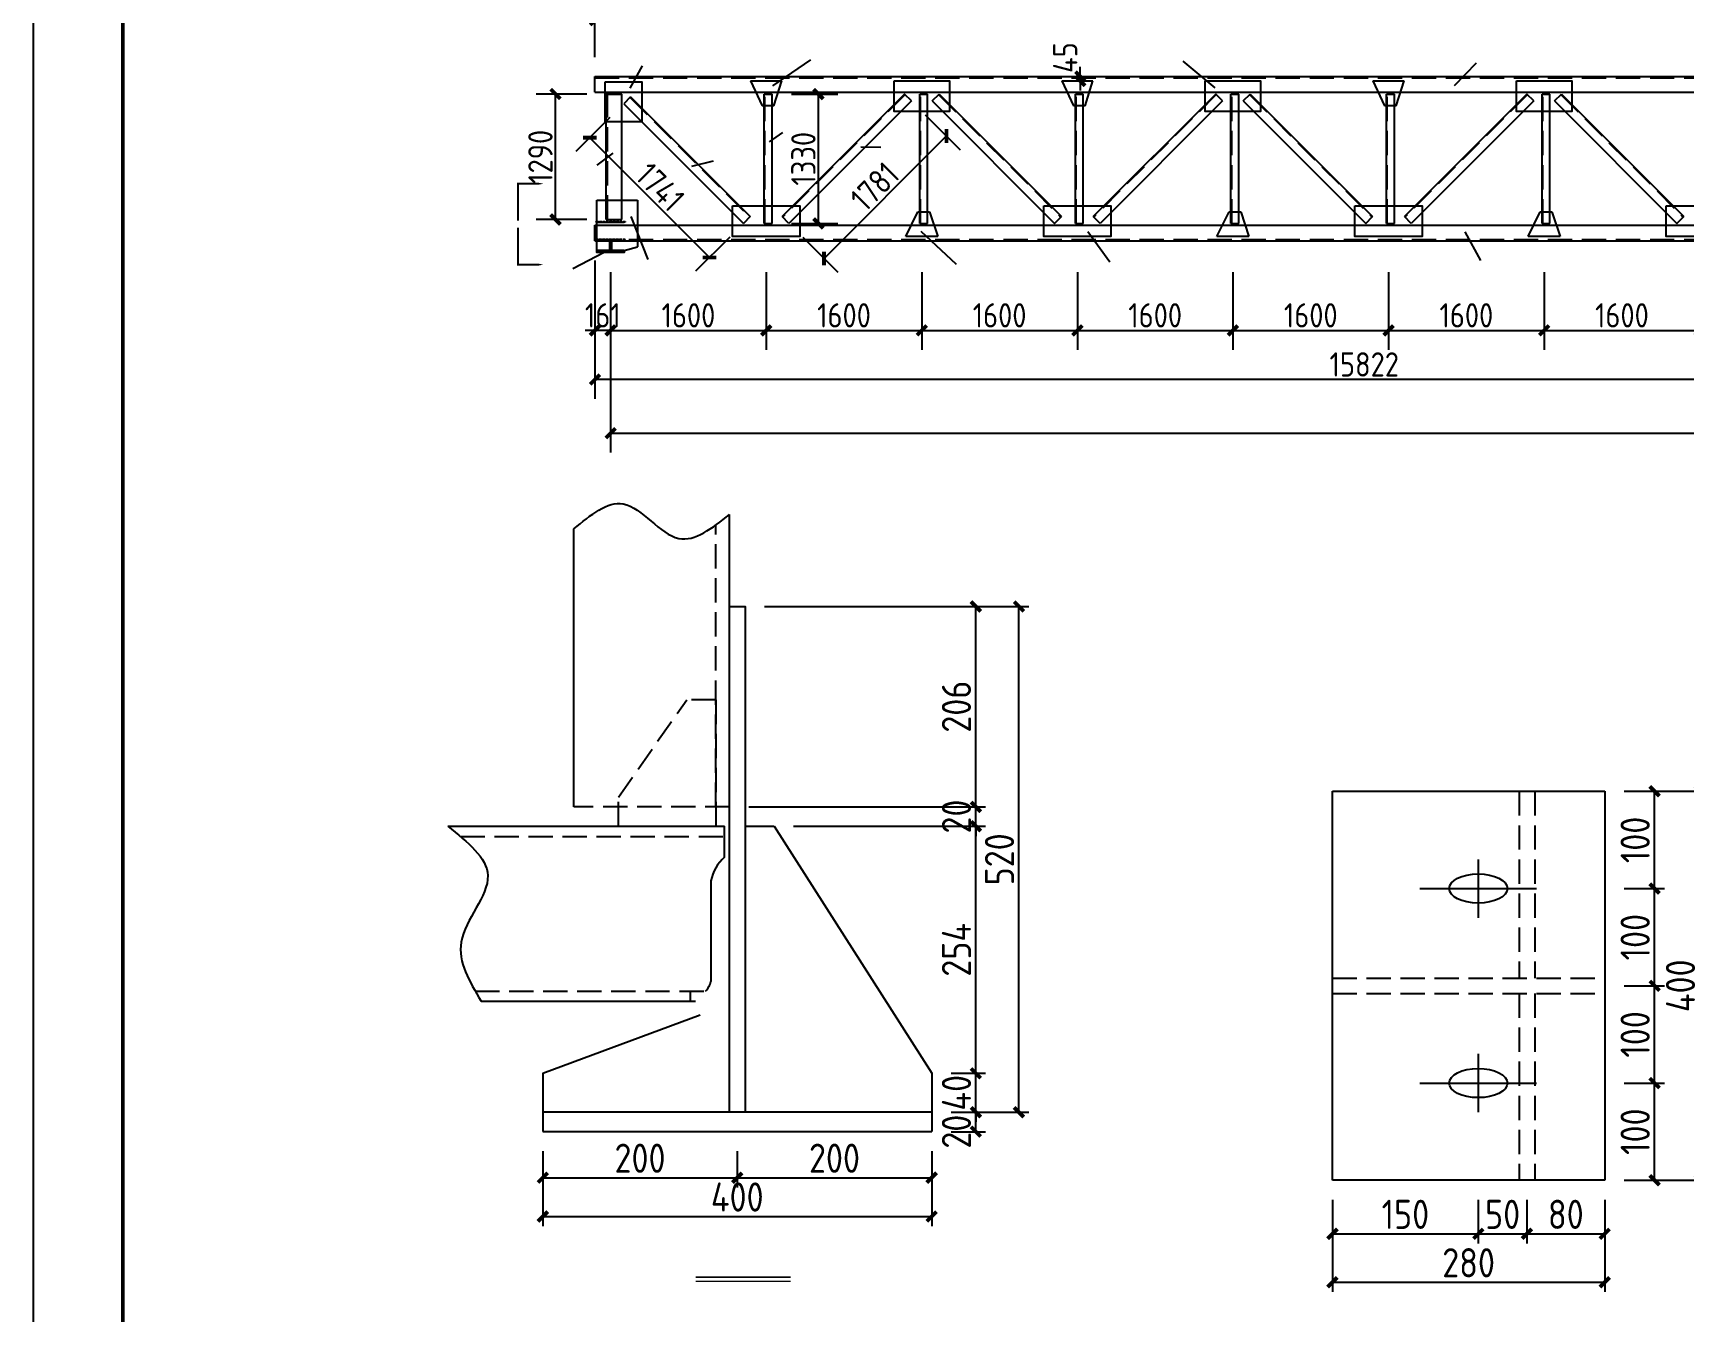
# Model space of a CAD drawing. Extents: x 23521 to 169118, y -86502 to 21244.
# Drawn here: x 66412 to 83390, y -79022 to -65871 of the extents above; entities that cross this region are included whole.
import ezdxf

# ---------------------------------------------------------------- set-up
doc = ezdxf.new("R2010")
doc.units = 0
doc.header["$LTSCALE"] = 1000
doc.header["$MEASUREMENT"] = 0
doc.linetypes.add('DASH', pattern=[0.35, 0.25, -0.1])
for name, color, linetype in [('_TCH_MASK', 7, 'Continuous'), ('DOTE', 1, 'Continuous'), ('PUB_TITLE', 4, 'Continuous')]:
    doc.layers.add(name, color=color, linetype=linetype)
doc.styles.get("Standard").update_dxf_attribs({"font": 'gbenor.shx', "bigfont": 'gbcbig.shx'})
doc.dimstyles.get("Standard").update_dxf_attribs({"dimscale": 100, "dimtxt": 3.5, "dimasz": 1, "dimexe": 2.5, "dimexo": 3, "dimgap": 1.5, "dimtad": 1, "dimdec": 0, "dimzin": 0, "dimdsep": 46, "dimtxsty": 'Standard', "dimblk": 'ARCHTICK', "dimcen": 0.09, "dimadec": 0, "dimazin": 0, "dimtfac": 1, "dimtdec": 0, "dimtix": 1, "dimtmove": 2, "dimatfit": 3, "dimfxl": 1, "dimtolj": 1, "dimtzin": 0, "dimarcsym": 0})

# ---------------------------------------------------------------- blocks, each defined once
blk = doc.blocks.new('_ArchTick')
at = {"color": 0, "linetype": 'ByBlock', "const_width": 0.4}
blk.add_lwpolyline([(-0.5, -0.5), (0.5, 0.5)], dxfattribs=at)
blk = doc.blocks.new('*D16')
at = {"color": 0, "lineweight": -2}
for p, q in [((72352, -68329), (72352, -69129)), ((73952, -68329), (73952, -69129)), ((72352, -68929), (73952, -68929))]:
    blk.add_line(p, q, dxfattribs=at)
at = {"layer": 'Defpoints', "color": 0}
for p in [(72352, -68129), (73952, -68129), (73952, -68929)]:
    blk.add_point(p, dxfattribs=at)
at = {"color": 0, "lineweight": -2, "xscale": 100, "yscale": 100, "zscale": 100, "rotation": 180}
blk.add_blockref('_ArchTick', (72352, -68929), dxfattribs=at)
at = {"color": 0, "lineweight": -2, "xscale": 100, "yscale": 100, "zscale": 100}
blk.add_blockref('_ArchTick', (73952, -68929), dxfattribs=at)
at = {"color": 0, "insert": (73152, -68774), "char_height": 250, "attachment_point": 5}
blk.add_mtext('\\A1;1600', dxfattribs=at)
blk = doc.blocks.new('*D17')
at = {"color": 0, "lineweight": -2}
for p, q in [((73952, -68329), (73952, -69129)), ((75552, -68329), (75552, -69129)), ((73952, -68929), (75552, -68929))]:
    blk.add_line(p, q, dxfattribs=at)
at = {"layer": 'Defpoints', "color": 0}
for p in [(73952, -68129), (75552, -68129), (75552, -68929)]:
    blk.add_point(p, dxfattribs=at)
at = {"color": 0, "lineweight": -2, "xscale": 100, "yscale": 100, "zscale": 100, "rotation": 180}
blk.add_blockref('_ArchTick', (73952, -68929), dxfattribs=at)
at = {"color": 0, "lineweight": -2, "xscale": 100, "yscale": 100, "zscale": 100}
blk.add_blockref('_ArchTick', (75552, -68929), dxfattribs=at)
at = {"color": 0, "insert": (74752, -68774), "char_height": 250, "attachment_point": 5}
blk.add_mtext('\\A1;1600', dxfattribs=at)
blk = doc.blocks.new('*D18')
at = {"color": 0, "lineweight": -2}
for p, q in [((75552, -68329), (75552, -69129)), ((77152, -68329), (77152, -69129)), ((75552, -68929), (77152, -68929))]:
    blk.add_line(p, q, dxfattribs=at)
at = {"layer": 'Defpoints', "color": 0}
for p in [(75552, -68129), (77152, -68129), (77152, -68929)]:
    blk.add_point(p, dxfattribs=at)
at = {"color": 0, "lineweight": -2, "xscale": 100, "yscale": 100, "zscale": 100, "rotation": 180}
blk.add_blockref('_ArchTick', (75552, -68929), dxfattribs=at)
at = {"color": 0, "lineweight": -2, "xscale": 100, "yscale": 100, "zscale": 100}
blk.add_blockref('_ArchTick', (77152, -68929), dxfattribs=at)
at = {"color": 0, "insert": (76352, -68774), "char_height": 250, "attachment_point": 5}
blk.add_mtext('\\A1;1600', dxfattribs=at)
blk = doc.blocks.new('*D19')
at = {"color": 0, "lineweight": -2}
for p, q in [((77152, -68329), (77152, -69129)), ((78752, -68329), (78752, -69129)), ((77152, -68929), (78752, -68929))]:
    blk.add_line(p, q, dxfattribs=at)
at = {"layer": 'Defpoints', "color": 0}
for p in [(77152, -68129), (78752, -68129), (78752, -68929)]:
    blk.add_point(p, dxfattribs=at)
at = {"color": 0, "lineweight": -2, "xscale": 100, "yscale": 100, "zscale": 100, "rotation": 180}
blk.add_blockref('_ArchTick', (77152, -68929), dxfattribs=at)
at = {"color": 0, "lineweight": -2, "xscale": 100, "yscale": 100, "zscale": 100}
blk.add_blockref('_ArchTick', (78752, -68929), dxfattribs=at)
at = {"color": 0, "insert": (77952, -68774), "char_height": 250, "attachment_point": 5}
blk.add_mtext('\\A1;1600', dxfattribs=at)
blk = doc.blocks.new('*D20')
at = {"color": 0, "lineweight": -2}
for p, q in [((78752, -68329), (78752, -69129)), ((80352, -68329), (80352, -69129)), ((78752, -68929), (80352, -68929))]:
    blk.add_line(p, q, dxfattribs=at)
at = {"layer": 'Defpoints', "color": 0}
for p in [(78752, -68129), (80352, -68129), (80352, -68929)]:
    blk.add_point(p, dxfattribs=at)
at = {"color": 0, "lineweight": -2, "xscale": 100, "yscale": 100, "zscale": 100, "rotation": 180}
blk.add_blockref('_ArchTick', (78752, -68929), dxfattribs=at)
at = {"color": 0, "lineweight": -2, "xscale": 100, "yscale": 100, "zscale": 100}
blk.add_blockref('_ArchTick', (80352, -68929), dxfattribs=at)
at = {"color": 0, "insert": (79552, -68774), "char_height": 250, "attachment_point": 5}
blk.add_mtext('\\A1;1600', dxfattribs=at)
blk = doc.blocks.new('*D21')
at = {"color": 0, "lineweight": -2}
for p, q in [((80352, -68329), (80352, -69129)), ((81952, -68329), (81952, -69129)), ((80352, -68929), (81952, -68929))]:
    blk.add_line(p, q, dxfattribs=at)
at = {"layer": 'Defpoints', "color": 0}
for p in [(80352, -68129), (81952, -68129), (81952, -68929)]:
    blk.add_point(p, dxfattribs=at)
at = {"color": 0, "lineweight": -2, "xscale": 100, "yscale": 100, "zscale": 100, "rotation": 180}
blk.add_blockref('_ArchTick', (80352, -68929), dxfattribs=at)
at = {"color": 0, "lineweight": -2, "xscale": 100, "yscale": 100, "zscale": 100}
blk.add_blockref('_ArchTick', (81952, -68929), dxfattribs=at)
at = {"color": 0, "insert": (81152, -68774), "char_height": 250, "attachment_point": 5}
blk.add_mtext('\\A1;1600', dxfattribs=at)
blk = doc.blocks.new('*D22')
at = {"color": 0, "lineweight": -2}
for p, q in [((81952, -68329), (81952, -69129)), ((83552, -68329), (83552, -69129)), ((81952, -68929), (83552, -68929))]:
    blk.add_line(p, q, dxfattribs=at)
at = {"layer": 'Defpoints', "color": 0}
for p in [(81952, -68129), (83552, -68129), (83552, -68929)]:
    blk.add_point(p, dxfattribs=at)
at = {"color": 0, "lineweight": -2, "xscale": 100, "yscale": 100, "zscale": 100, "rotation": 180}
blk.add_blockref('_ArchTick', (81952, -68929), dxfattribs=at)
at = {"color": 0, "lineweight": -2, "xscale": 100, "yscale": 100, "zscale": 100}
blk.add_blockref('_ArchTick', (83552, -68929), dxfattribs=at)
at = {"color": 0, "insert": (82752, -68774), "char_height": 250, "attachment_point": 5}
blk.add_mtext('\\A1;1600', dxfattribs=at)
blk = doc.blocks.new('*D36')
at = {"color": 0, "lineweight": -2}
for p, q in [((72352, -68329), (72352, -70186)), ((104352, -68329), (104352, -70186)), ((72352, -69986), (104352, -69986))]:
    blk.add_line(p, q, dxfattribs=at)
at = {"layer": 'Defpoints', "color": 0}
for p in [(72352, -68129), (104352, -68129), (104352, -69986)]:
    blk.add_point(p, dxfattribs=at)
at = {"color": 0, "lineweight": -2, "xscale": 100, "yscale": 100, "zscale": 100, "rotation": 180}
blk.add_blockref('_ArchTick', (72352, -69986), dxfattribs=at)
at = {"color": 0, "lineweight": -2, "xscale": 100, "yscale": 100, "zscale": 100}
blk.add_blockref('_ArchTick', (104352, -69986), dxfattribs=at)
at = {"color": 0, "insert": (88352, -69831), "char_height": 250, "attachment_point": 5}
blk.add_mtext('\\A1;32000', dxfattribs=at)
blk = doc.blocks.new('*D38')
at = {"color": 0, "lineweight": -2}
for p, q in [((72107, -66499), (71585, -66499)), ((71785, -67789), (71785, -66499)), ((72107, -67789), (71585, -67789))]:
    blk.add_line(p, q, dxfattribs=at)
at = {"layer": 'Defpoints', "color": 0}
for p in [(71785, -66499), (72307, -66499), (72307, -67789)]:
    blk.add_point(p, dxfattribs=at)
at = {"color": 0, "lineweight": -2, "xscale": 100, "yscale": 100, "zscale": 100}
for p, rotation in [((71785, -66499), 90), ((71785, -67789), 270)]:
    blk.add_blockref('_ArchTick', p, dxfattribs=dict(at, rotation=rotation))
at = {"color": 0, "insert": (71630, -67144), "char_height": 250, "attachment_point": 5, "rotation": 90}
blk.add_mtext('\\A1;1290', dxfattribs=at)
blk = doc.blocks.new('*D39')
at = {"color": 0, "lineweight": -2}
for p, q in [((72345, -66739), (71995, -67089)), ((73368, -68179), (72137, -66948)), ((73576, -67970), (73226, -68320))]:
    blk.add_line(p, q, dxfattribs=at)
at = {"layer": 'Defpoints', "color": 0}
for p in [(72487, -66598), (72137, -66948), (73718, -67829)]:
    blk.add_point(p, dxfattribs=at)
at = {"color": 0, "lineweight": -2, "xscale": 100, "yscale": 100, "zscale": 100}
for p, rotation in [((72137, -66948), 134.9999999999997), ((73368, -68179), 314.9999999999997)]:
    blk.add_blockref('_ArchTick', p, dxfattribs=dict(at, rotation=rotation))
at = {"color": 0, "insert": (72862, -67454), "char_height": 250, "attachment_point": 5, "rotation": 315}
blk.add_mtext('\\A1;1741', dxfattribs=at)
blk = doc.blocks.new('*D40')
at = {"color": 0, "lineweight": -2}
for p, q in [((74212, -66499), (74689, -66499)), ((74489, -67829), (74489, -66499)), ((74212, -67829), (74689, -67829))]:
    blk.add_line(p, q, dxfattribs=at)
at = {"layer": 'Defpoints', "color": 0}
for p in [(74012, -66499), (74489, -66499), (74012, -67829)]:
    blk.add_point(p, dxfattribs=at)
at = {"color": 0, "lineweight": -2, "xscale": 100, "yscale": 100, "zscale": 100}
for p, rotation in [((74489, -66499), 90), ((74489, -67829), 270)]:
    blk.add_blockref('_ArchTick', p, dxfattribs=dict(at, rotation=rotation))
at = {"color": 0, "insert": (74334, -67164), "char_height": 250, "attachment_point": 5, "rotation": 90}
blk.add_mtext('\\A1;1330', dxfattribs=at)
blk = doc.blocks.new('*D41')
at = {"color": 0, "lineweight": -2}
for p, q in [((75586, -66711), (75947, -67072)), ((75806, -66930), (74547, -68190)), ((74327, -67970), (74688, -68331))]:
    blk.add_line(p, q, dxfattribs=at)
at = {"layer": 'Defpoints', "color": 0}
for p in [(75445, -66569), (74186, -67829), (74547, -68190)]:
    blk.add_point(p, dxfattribs=at)
at = {"color": 0, "lineweight": -2, "xscale": 100, "yscale": 100, "zscale": 100}
for p, rotation in [((75806, -66930), 45.00000000000032), ((74547, -68190), 225.0000000000003)]:
    blk.add_blockref('_ArchTick', p, dxfattribs=dict(at, rotation=rotation))
at = {"color": 0, "insert": (75067, -67450), "char_height": 250, "attachment_point": 5, "rotation": 45}
blk.add_mtext('\\A1;1781', dxfattribs=at)
blk = doc.blocks.new('*D42')
at = {"color": 0, "lineweight": -2}
for p, q in [((72191, -66119), (72191, -65540)), ((88691, -66119), (88691, -65540)), ((72191, -65740), (88691, -65740))]:
    blk.add_line(p, q, dxfattribs=at)
at = {"layer": 'Defpoints', "color": 0}
for p in [(88691, -65740), (72191, -66319), (88691, -66319)]:
    blk.add_point(p, dxfattribs=at)
at = {"color": 0, "lineweight": -2, "xscale": 100, "yscale": 100, "zscale": 100, "rotation": 180}
blk.add_blockref('_ArchTick', (72191, -65740), dxfattribs=at)
at = {"color": 0, "lineweight": -2, "xscale": 100, "yscale": 100, "zscale": 100}
blk.add_blockref('_ArchTick', (88691, -65740), dxfattribs=at)
at = {"color": 0, "insert": (80441, -65585), "char_height": 250, "attachment_point": 5}
blk.add_mtext('\\A1;16500', dxfattribs=at)
blk = doc.blocks.new('*D45')
at = {"color": 0, "lineweight": -2}
for p, q in [((72191, -68209), (72191, -69634)), ((88013, -68209), (88013, -69634)), ((88013, -69434), (72191, -69434))]:
    blk.add_line(p, q, dxfattribs=at)
at = {"layer": 'Defpoints', "color": 0}
for p in [(72191, -68009), (88013, -68009), (72191, -69434)]:
    blk.add_point(p, dxfattribs=at)
at = {"color": 0, "lineweight": -2, "xscale": 100, "yscale": 100, "zscale": 100, "rotation": 180}
blk.add_blockref('_ArchTick', (72191, -69434), dxfattribs=at)
at = {"color": 0, "lineweight": -2, "xscale": 100, "yscale": 100, "zscale": 100}
blk.add_blockref('_ArchTick', (88013, -69434), dxfattribs=at)
at = {"color": 0, "insert": (80102, -69279), "char_height": 250, "attachment_point": 5}
blk.add_mtext('\\A1;15822', dxfattribs=at)
blk = doc.blocks.new('*D47')
at = {"color": 0, "lineweight": -2}
for p, q in [((72191, -68209), (72191, -69129)), ((72352, -68329), (72352, -69129)), ((72191, -68929), (72091, -68929)), ((72352, -68929), (72191, -68929)), ((72352, -68929), (72452, -68929))]:
    blk.add_line(p, q, dxfattribs=at)
at = {"layer": 'Defpoints', "color": 0}
for p in [(72191, -68009), (72352, -68129), (72191, -68929)]:
    blk.add_point(p, dxfattribs=at)
at = {"color": 0, "lineweight": -2, "xscale": 100, "yscale": 100, "zscale": 100}
blk.add_blockref('_ArchTick', (72191, -68929), dxfattribs=at)
at = {"color": 0, "lineweight": -2, "xscale": 100, "yscale": 100, "zscale": 100, "rotation": 180}
blk.add_blockref('_ArchTick', (72352, -68929), dxfattribs=at)
at = {"color": 0, "insert": (72271, -68774), "char_height": 250, "attachment_point": 5}
blk.add_mtext('\\A1;161', dxfattribs=at)
blk = doc.blocks.new('新块')
at = {"layer": 'PUB_TITLE'}
blk.add_lwpolyline([(-47560, 0), (0, 0), (0, 33640), (-47560, 33640)], close=True, dxfattribs=at)
at = {"layer": 'PUB_TITLE', "const_width": 40}
blk.add_lwpolyline([(-46560, 400), (-400, 400), (-400, 33240), (-46560, 33240)], close=True, dxfattribs=at)
for tag, p in [('审定人', (-8147, 838)), ('校对', (-6621, 837)), ('阶段', (-810, 832)), ('审核人', (-8147, 641)), ('设计负责人', (-6745, 649)), ('工程名称', (-5026, 781)), ('图名', (-3347, 649)), ('日期', (-905, 632)), ('项目负责人', (-8228, 444)), ('设计人', (-6659, 447)), ('项目名称', (-5026, 479)), ('图号', (-1657, 502)), ('比例', (-810, 446))]:
    blk.add_attdef(tag, p, '', height=120)
blk = doc.blocks.new('*D50')
at = {"layer": '_TCH_MASK', "color": 0, "lineweight": -2}
for p, q in [((71654, -77368), (71654, -77741)), ((73654, -77368), (73654, -77741)), ((71654, -77641), (73654, -77641))]:
    blk.add_line(p, q, dxfattribs=at)
at = {"layer": 'Defpoints', "color": 0}
for p in [(71654, -77168), (73654, -77168), (73654, -77641)]:
    blk.add_point(p, dxfattribs=at)
at = {"layer": '_TCH_MASK', "color": 0, "lineweight": -2, "xscale": 100, "yscale": 100, "zscale": 100, "rotation": 180}
blk.add_blockref('_ArchTick', (71654, -77641), dxfattribs=at)
at = {"layer": '_TCH_MASK', "color": 0, "lineweight": -2, "xscale": 100, "yscale": 100, "zscale": 100}
blk.add_blockref('_ArchTick', (73654, -77641), dxfattribs=at)
at = {"layer": '_TCH_MASK', "color": 0, "lineweight": 15, "insert": (72654, -77441), "char_height": 300, "attachment_point": 5}
blk.add_mtext('\\A1;200', dxfattribs=at)
blk = doc.blocks.new('*D51')
at = {"layer": '_TCH_MASK', "color": 0, "lineweight": -2}
for p, q in [((73654, -77368), (73654, -77741)), ((75654, -77368), (75654, -77741)), ((73654, -77641), (75654, -77641))]:
    blk.add_line(p, q, dxfattribs=at)
at = {"layer": 'Defpoints', "color": 0}
for p in [(73654, -77168), (75654, -77168), (75654, -77641)]:
    blk.add_point(p, dxfattribs=at)
at = {"layer": '_TCH_MASK', "color": 0, "lineweight": -2, "xscale": 100, "yscale": 100, "zscale": 100, "rotation": 180}
blk.add_blockref('_ArchTick', (73654, -77641), dxfattribs=at)
at = {"layer": '_TCH_MASK', "color": 0, "lineweight": -2, "xscale": 100, "yscale": 100, "zscale": 100}
blk.add_blockref('_ArchTick', (75654, -77641), dxfattribs=at)
at = {"layer": '_TCH_MASK', "color": 0, "lineweight": 15, "insert": (74654, -77441), "char_height": 300, "attachment_point": 5}
blk.add_mtext('\\A1;200', dxfattribs=at)
blk = doc.blocks.new('*D52')
at = {"layer": '_TCH_MASK', "color": 0, "lineweight": -2}
for p, q in [((71654, -77368), (71654, -78140)), ((75654, -77368), (75654, -78140)), ((71654, -78040), (75654, -78040))]:
    blk.add_line(p, q, dxfattribs=at)
at = {"layer": 'Defpoints', "color": 0}
for p in [(71654, -77168), (75654, -77168), (75654, -78040)]:
    blk.add_point(p, dxfattribs=at)
at = {"layer": '_TCH_MASK', "color": 0, "lineweight": -2, "xscale": 100, "yscale": 100, "zscale": 100, "rotation": 180}
blk.add_blockref('_ArchTick', (71654, -78040), dxfattribs=at)
at = {"layer": '_TCH_MASK', "color": 0, "lineweight": -2, "xscale": 100, "yscale": 100, "zscale": 100}
blk.add_blockref('_ArchTick', (75654, -78040), dxfattribs=at)
at = {"layer": '_TCH_MASK', "color": 0, "lineweight": 15, "insert": (73654, -77840), "char_height": 300, "attachment_point": 5}
blk.add_mtext('\\A1;400', dxfattribs=at)
blk = doc.blocks.new('*D53')
at = {"layer": '_TCH_MASK', "color": 0, "lineweight": -2}
for p, q in [((75854, -76968), (76208, -76968)), ((76108, -77168), (76108, -76968)), ((75854, -77168), (76208, -77168))]:
    blk.add_line(p, q, dxfattribs=at)
at = {"layer": 'Defpoints', "color": 0}
for p in [(75654, -76968), (76108, -76968), (75654, -77168)]:
    blk.add_point(p, dxfattribs=at)
at = {"layer": '_TCH_MASK', "color": 0, "lineweight": -2, "xscale": 100, "yscale": 100, "zscale": 100}
for p, rotation in [((76108, -76968), 90), ((76108, -77168), 270)]:
    blk.add_blockref('_ArchTick', p, dxfattribs=dict(at, rotation=rotation))
at = {"layer": '_TCH_MASK', "color": 0, "lineweight": 15, "insert": (75908, -77168), "char_height": 300, "attachment_point": 5, "rotation": 90}
blk.add_mtext('\\A1;20', dxfattribs=at)
blk = doc.blocks.new('*D54')
at = {"layer": '_TCH_MASK', "color": 0, "lineweight": -2}
for p, q in [((75854, -76568), (76208, -76568)), ((76108, -76568), (76108, -76468)), ((76108, -76968), (76108, -76568)), ((75854, -76968), (76208, -76968)), ((76108, -76968), (76108, -77068))]:
    blk.add_line(p, q, dxfattribs=at)
at = {"layer": 'Defpoints', "color": 0}
for p in [(75654, -76568), (76108, -76568), (75654, -76968)]:
    blk.add_point(p, dxfattribs=at)
at = {"layer": '_TCH_MASK', "color": 0, "lineweight": -2, "xscale": 100, "yscale": 100, "zscale": 100}
for p, rotation in [((76108, -76568), 270), ((76108, -76968), 90)]:
    blk.add_blockref('_ArchTick', p, dxfattribs=dict(at, rotation=rotation))
at = {"layer": '_TCH_MASK', "color": 0, "lineweight": 15, "insert": (75908, -76768), "char_height": 300, "attachment_point": 5, "rotation": 90}
blk.add_mtext('\\A1;40', dxfattribs=at)
blk = doc.blocks.new('*D55')
at = {"layer": '_TCH_MASK', "color": 0, "lineweight": -2}
for p, q in [((74234, -74028), (76208, -74028)), ((76108, -76568), (76108, -74028)), ((75854, -76568), (76208, -76568))]:
    blk.add_line(p, q, dxfattribs=at)
at = {"layer": 'Defpoints', "color": 0}
for p in [(74034, -74028), (76108, -74028), (75654, -76568)]:
    blk.add_point(p, dxfattribs=at)
at = {"layer": '_TCH_MASK', "color": 0, "lineweight": -2, "xscale": 100, "yscale": 100, "zscale": 100}
for p, rotation in [((76108, -74028), 90), ((76108, -76568), 270)]:
    blk.add_blockref('_ArchTick', p, dxfattribs=dict(at, rotation=rotation))
at = {"layer": '_TCH_MASK', "color": 0, "lineweight": 15, "insert": (75908, -75298), "char_height": 300, "attachment_point": 5, "rotation": 90}
blk.add_mtext('\\A1;254', dxfattribs=at)
blk = doc.blocks.new('*D56')
at = {"layer": '_TCH_MASK', "color": 0, "lineweight": -2}
for p, q in [((73934, -71768), (76651, -71768)), ((76551, -76968), (76551, -71768)), ((75854, -76968), (76651, -76968))]:
    blk.add_line(p, q, dxfattribs=at)
at = {"layer": 'Defpoints', "color": 0}
for p in [(73734, -71768), (76551, -71768), (75654, -76968)]:
    blk.add_point(p, dxfattribs=at)
at = {"layer": '_TCH_MASK', "color": 0, "lineweight": -2, "xscale": 100, "yscale": 100, "zscale": 100}
for p, rotation in [((76551, -71768), 90), ((76551, -76968), 270)]:
    blk.add_blockref('_ArchTick', p, dxfattribs=dict(at, rotation=rotation))
at = {"layer": '_TCH_MASK', "color": 0, "lineweight": 15, "insert": (76351, -74368), "char_height": 300, "attachment_point": 5, "rotation": 90}
blk.add_mtext('\\A1;520', dxfattribs=at)
blk = doc.blocks.new('*D57')
at = {"layer": '_TCH_MASK', "color": 0, "lineweight": -2}
for p, q in [((73774, -73828), (76208, -73828)), ((76108, -73828), (76108, -73728)), ((76108, -74028), (76108, -73828)), ((74234, -74028), (76208, -74028)), ((76108, -74028), (76108, -74128))]:
    blk.add_line(p, q, dxfattribs=at)
at = {"layer": 'Defpoints', "color": 0}
for p in [(73574, -73828), (76108, -73828), (74034, -74028)]:
    blk.add_point(p, dxfattribs=at)
at = {"layer": '_TCH_MASK', "color": 0, "lineweight": -2, "xscale": 100, "yscale": 100, "zscale": 100}
for p, rotation in [((76108, -73828), 270), ((76108, -74028), 90)]:
    blk.add_blockref('_ArchTick', p, dxfattribs=dict(at, rotation=rotation))
at = {"layer": '_TCH_MASK', "color": 0, "lineweight": 15, "insert": (75908, -73928), "char_height": 300, "attachment_point": 5, "rotation": 90}
blk.add_mtext('\\A1;20', dxfattribs=at)
blk = doc.blocks.new('*D58')
at = {"layer": '_TCH_MASK', "color": 0, "lineweight": -2}
for p, q in [((73934, -71768), (76208, -71768)), ((76108, -73828), (76108, -71768)), ((73774, -73828), (76208, -73828))]:
    blk.add_line(p, q, dxfattribs=at)
at = {"layer": 'Defpoints', "color": 0}
for p in [(73734, -71768), (76108, -71768), (73574, -73828)]:
    blk.add_point(p, dxfattribs=at)
at = {"layer": '_TCH_MASK', "color": 0, "lineweight": -2, "xscale": 100, "yscale": 100, "zscale": 100}
for p, rotation in [((76108, -71768), 90), ((76108, -73828), 270)]:
    blk.add_blockref('_ArchTick', p, dxfattribs=dict(at, rotation=rotation))
at = {"layer": '_TCH_MASK', "color": 0, "lineweight": 15, "insert": (75908, -72798), "char_height": 300, "attachment_point": 5, "rotation": 90}
blk.add_mtext('\\A1;206', dxfattribs=at)
blk = doc.blocks.new('*D59')
at = {"layer": '_TCH_MASK', "color": 0, "lineweight": -2}
for p, q in [((79775, -77868), (79775, -78318)), ((81275, -77868), (81275, -78318)), ((79775, -78218), (81275, -78218))]:
    blk.add_line(p, q, dxfattribs=at)
at = {"layer": 'Defpoints', "color": 0}
for p in [(79775, -77668), (81275, -77668), (81275, -78218)]:
    blk.add_point(p, dxfattribs=at)
at = {"layer": '_TCH_MASK', "color": 0, "lineweight": -2, "xscale": 100, "yscale": 100, "zscale": 100, "rotation": 180}
blk.add_blockref('_ArchTick', (79775, -78218), dxfattribs=at)
at = {"layer": '_TCH_MASK', "color": 0, "lineweight": -2, "xscale": 100, "yscale": 100, "zscale": 100}
blk.add_blockref('_ArchTick', (81275, -78218), dxfattribs=at)
at = {"layer": '_TCH_MASK', "color": 0, "lineweight": 15, "insert": (80525, -78018), "char_height": 300, "attachment_point": 5}
blk.add_mtext('\\A1;150', dxfattribs=at)
blk = doc.blocks.new('*D60')
at = {"layer": '_TCH_MASK', "color": 0, "lineweight": -2}
for p, q in [((81275, -77868), (81275, -78318)), ((81775, -77868), (81775, -78318)), ((81275, -78218), (81775, -78218))]:
    blk.add_line(p, q, dxfattribs=at)
at = {"layer": 'Defpoints', "color": 0}
for p in [(81275, -77668), (81775, -77668), (81775, -78218)]:
    blk.add_point(p, dxfattribs=at)
at = {"layer": '_TCH_MASK', "color": 0, "lineweight": -2, "xscale": 100, "yscale": 100, "zscale": 100, "rotation": 180}
blk.add_blockref('_ArchTick', (81275, -78218), dxfattribs=at)
at = {"layer": '_TCH_MASK', "color": 0, "lineweight": -2, "xscale": 100, "yscale": 100, "zscale": 100}
blk.add_blockref('_ArchTick', (81775, -78218), dxfattribs=at)
at = {"layer": '_TCH_MASK', "color": 0, "lineweight": 15, "insert": (81525, -78018), "char_height": 300, "attachment_point": 5}
blk.add_mtext('\\A1;50', dxfattribs=at)
blk = doc.blocks.new('*D61')
at = {"layer": '_TCH_MASK', "color": 0, "lineweight": -2}
for p, q in [((81775, -77868), (81775, -78318)), ((82575, -77868), (82575, -78318)), ((81775, -78218), (82575, -78218))]:
    blk.add_line(p, q, dxfattribs=at)
at = {"layer": 'Defpoints', "color": 0}
for p in [(81775, -77668), (82575, -77668), (82575, -78218)]:
    blk.add_point(p, dxfattribs=at)
at = {"layer": '_TCH_MASK', "color": 0, "lineweight": -2, "xscale": 100, "yscale": 100, "zscale": 100, "rotation": 180}
blk.add_blockref('_ArchTick', (81775, -78218), dxfattribs=at)
at = {"layer": '_TCH_MASK', "color": 0, "lineweight": -2, "xscale": 100, "yscale": 100, "zscale": 100}
blk.add_blockref('_ArchTick', (82575, -78218), dxfattribs=at)
at = {"layer": '_TCH_MASK', "color": 0, "lineweight": 15, "insert": (82175, -78018), "char_height": 300, "attachment_point": 5}
blk.add_mtext('\\A1;80', dxfattribs=at)
blk = doc.blocks.new('*D62')
at = {"layer": '_TCH_MASK', "color": 0, "lineweight": -2}
for p, q in [((79775, -77868), (79775, -78816)), ((82575, -77868), (82575, -78816)), ((79775, -78716), (82575, -78716))]:
    blk.add_line(p, q, dxfattribs=at)
at = {"layer": 'Defpoints', "color": 0}
for p in [(79775, -77668), (82575, -77668), (82575, -78716)]:
    blk.add_point(p, dxfattribs=at)
at = {"layer": '_TCH_MASK', "color": 0, "lineweight": -2, "xscale": 100, "yscale": 100, "zscale": 100, "rotation": 180}
blk.add_blockref('_ArchTick', (79775, -78716), dxfattribs=at)
at = {"layer": '_TCH_MASK', "color": 0, "lineweight": -2, "xscale": 100, "yscale": 100, "zscale": 100}
blk.add_blockref('_ArchTick', (82575, -78716), dxfattribs=at)
at = {"layer": '_TCH_MASK', "color": 0, "lineweight": 15, "insert": (81175, -78516), "char_height": 300, "attachment_point": 5}
blk.add_mtext('\\A1;280', dxfattribs=at)
blk = doc.blocks.new('*D63')
at = {"layer": '_TCH_MASK', "color": 0, "lineweight": -2}
for p, q in [((82775, -76668), (83188, -76668)), ((83088, -77668), (83088, -76668)), ((82775, -77668), (83188, -77668))]:
    blk.add_line(p, q, dxfattribs=at)
at = {"layer": 'Defpoints', "color": 0}
for p in [(82575, -76668), (83088, -76668), (82575, -77668)]:
    blk.add_point(p, dxfattribs=at)
at = {"layer": '_TCH_MASK', "color": 0, "lineweight": -2, "xscale": 100, "yscale": 100, "zscale": 100}
for p, rotation in [((83088, -76668), 90), ((83088, -77668), 270)]:
    blk.add_blockref('_ArchTick', p, dxfattribs=dict(at, rotation=rotation))
at = {"layer": '_TCH_MASK', "color": 0, "lineweight": 15, "insert": (82888, -77168), "char_height": 300, "attachment_point": 5, "rotation": 90}
blk.add_mtext('\\A1;100', dxfattribs=at)
blk = doc.blocks.new('*D64')
at = {"layer": '_TCH_MASK', "color": 0, "lineweight": -2}
for p, q in [((82775, -75668), (83188, -75668)), ((83088, -76668), (83088, -75668)), ((82775, -76668), (83188, -76668))]:
    blk.add_line(p, q, dxfattribs=at)
at = {"layer": 'Defpoints', "color": 0}
for p in [(82575, -75668), (83088, -75668), (82575, -76668)]:
    blk.add_point(p, dxfattribs=at)
at = {"layer": '_TCH_MASK', "color": 0, "lineweight": -2, "xscale": 100, "yscale": 100, "zscale": 100}
for p, rotation in [((83088, -75668), 90), ((83088, -76668), 270)]:
    blk.add_blockref('_ArchTick', p, dxfattribs=dict(at, rotation=rotation))
at = {"layer": '_TCH_MASK', "color": 0, "lineweight": 15, "insert": (82888, -76168), "char_height": 300, "attachment_point": 5, "rotation": 90}
blk.add_mtext('\\A1;100', dxfattribs=at)
blk = doc.blocks.new('*D65')
at = {"layer": '_TCH_MASK', "color": 0, "lineweight": -2}
for p, q in [((82775, -74668), (83188, -74668)), ((83088, -75668), (83088, -74668)), ((82775, -75668), (83188, -75668))]:
    blk.add_line(p, q, dxfattribs=at)
at = {"layer": 'Defpoints', "color": 0}
for p in [(82575, -74668), (83088, -74668), (82575, -75668)]:
    blk.add_point(p, dxfattribs=at)
at = {"layer": '_TCH_MASK', "color": 0, "lineweight": -2, "xscale": 100, "yscale": 100, "zscale": 100}
for p, rotation in [((83088, -74668), 90), ((83088, -75668), 270)]:
    blk.add_blockref('_ArchTick', p, dxfattribs=dict(at, rotation=rotation))
at = {"layer": '_TCH_MASK', "color": 0, "lineweight": 15, "insert": (82888, -75168), "char_height": 300, "attachment_point": 5, "rotation": 90}
blk.add_mtext('\\A1;100', dxfattribs=at)
blk = doc.blocks.new('*D66')
at = {"layer": '_TCH_MASK', "color": 0, "lineweight": -2}
for p, q in [((82775, -73668), (83188, -73668)), ((83088, -74668), (83088, -73668)), ((82775, -74668), (83188, -74668))]:
    blk.add_line(p, q, dxfattribs=at)
at = {"layer": 'Defpoints', "color": 0}
for p in [(82575, -73668), (83088, -73668), (82575, -74668)]:
    blk.add_point(p, dxfattribs=at)
at = {"layer": '_TCH_MASK', "color": 0, "lineweight": -2, "xscale": 100, "yscale": 100, "zscale": 100}
for p, rotation in [((83088, -73668), 90), ((83088, -74668), 270)]:
    blk.add_blockref('_ArchTick', p, dxfattribs=dict(at, rotation=rotation))
at = {"layer": '_TCH_MASK', "color": 0, "lineweight": 15, "insert": (82888, -74168), "char_height": 300, "attachment_point": 5, "rotation": 90}
blk.add_mtext('\\A1;100', dxfattribs=at)
blk = doc.blocks.new('*D67')
at = {"layer": '_TCH_MASK', "color": 0, "lineweight": -2}
for p, q in [((82775, -73668), (83654, -73668)), ((83554, -77668), (83554, -73668)), ((82775, -77668), (83654, -77668))]:
    blk.add_line(p, q, dxfattribs=at)
at = {"layer": 'Defpoints', "color": 0}
for p in [(82575, -73668), (83554, -73668), (82575, -77668)]:
    blk.add_point(p, dxfattribs=at)
at = {"layer": '_TCH_MASK', "color": 0, "lineweight": -2, "xscale": 100, "yscale": 100, "zscale": 100}
for p, rotation in [((83554, -73668), 90), ((83554, -77668), 270)]:
    blk.add_blockref('_ArchTick', p, dxfattribs=dict(at, rotation=rotation))
at = {"layer": '_TCH_MASK', "color": 0, "lineweight": 15, "insert": (83354, -75668), "char_height": 300, "attachment_point": 5, "rotation": 90}
blk.add_mtext('\\A1;400', dxfattribs=at)
blk = doc.blocks.new('*D118')
at = {"color": 0, "lineweight": -2}
for p, q in [((77182, -66319), (77182, -66219)), ((77182, -66364), (77182, -66319)), ((77182, -66364), (77182, -66464))]:
    blk.add_line(p, q, dxfattribs=at)
at = {"layer": 'Defpoints', "color": 0}
for p in [(77182, -66319), (77182, -66319), (77182, -66364)]:
    blk.add_point(p, dxfattribs=at)
at = {"color": 0, "lineweight": -2, "xscale": 100, "yscale": 100, "zscale": 100}
for p, rotation in [((77182, -66319), 270), ((77182, -66364), 90)]:
    blk.add_blockref('_ArchTick', p, dxfattribs=dict(at, rotation=rotation))
at = {"color": 0, "insert": (77027, -66124), "char_height": 250, "attachment_point": 5, "rotation": 90}
blk.add_mtext('\\A1;45', dxfattribs=at)

msp = doc.modelspace()

# ---------------------------------------------------------------- linework, layer by layer
at = {"color": 4}
for p, q in [((72551.3, -66439.9), (72680.1, -66208.1)), ((74020.2, -66415.8), (74410.7, -66146.7)), ((78567.5, -66436.2), (78240.2, -66161.7)), ((81030.2, -66411.4), (81256.7, -66177)), ((73984.1, -66991.3), (74123.3, -66893.7)), ((74924.6, -67040.9), (75129.8, -67044.7)), ((72375.6, -67106), (72208.9, -67230.7)), ((73186.5, -67241.7), (73409.8, -67186.3)), ((72558, -67757.3), (72735.1, -68200.2)), ((75541.9, -67908.2), (75904.2, -68248.9)), ((77260.8, -67912.6), (77486.4, -68223.9)), ((81135, -67914.8), (81298.9, -68210.9)), ((72285.9, -68128.7), (71962.3, -68294.6)), ((79774.5, -73668.1), (82574.5, -73668.1)), ((79774.5, -77668.1), (79774.5, -73668.1)), ((82574.5, -73668.1), (82574.5, -77668.1)), ((81274.5, -74368.1), (81274.5, -74968.1)), ((80674.5, -74668.1), (81874.5, -74668.1)), ((81274.5, -76368.1), (81274.5, -76968.1)), ((80674.5, -76668.1), (81874.5, -76668.1)), ((71653.8, -77167.5), (75653.8, -77167.5)), ((82574.5, -77668.1), (79774.5, -77668.1))]:
    msp.add_line(p, q, dxfattribs=at)
at = {"color": 3}
for p, q in [((72190.6, -66478.7), (72190.6, -66318.7)), ((72190.6, -66318.7), (104512.6, -66318.7)), ((73791.6, -66363.7), (74111.6, -66363.7)), ((73791.6, -66363.7), (73911.6, -66618.7)), ((74031.6, -66618.7), (74111.6, -66363.7)), ((76991.6, -66363.7), (77311.6, -66363.7)), ((76991.6, -66363.7), (77111.6, -66618.7)), ((77231.6, -66618.7), (77311.6, -66363.7)), ((80191.6, -66363.7), (80511.6, -66363.7)), ((80191.6, -66363.7), (80311.6, -66618.7)), ((80431.6, -66618.7), (80511.6, -66363.7)), ((72190.6, -66478.7), (104512.6, -66478.7)), ((72557.4, -66527.1), (72486.7, -66597.8)), ((72557.4, -66527.1), (73788.3, -67758)), ((73931.6, -66498.7), (74011.6, -66498.7)), ((75374.2, -66498.7), (74115, -67758)), ((75444.9, -66569.4), (75374.2, -66498.7)), ((75531.6, -66498.7), (75611.6, -66498.7)), ((75658.3, -66569.4), (75729.1, -66498.7)), ((75729.1, -66498.7), (76988.3, -67758)), ((77131.6, -66498.7), (77211.6, -66498.7)), ((77131.6, -66498.7), (77211.6, -66498.7)), ((78574.2, -66498.7), (77315, -67758)), ((78644.9, -66569.4), (78574.2, -66498.7)), ((78731.6, -66498.7), (78811.6, -66498.7)), ((78731.6, -66498.7), (78811.6, -66498.7)), ((78858.3, -66569.4), (78929.1, -66498.7)), ((78929.1, -66498.7), (80188.3, -67758)), ((80331.6, -66498.7), (80411.6, -66498.7)), ((80331.6, -66498.7), (80411.6, -66498.7)), ((81774.2, -66498.7), (80515, -67758)), ((81844.9, -66569.4), (81774.2, -66498.7)), ((81931.6, -66498.7), (82011.6, -66498.7)), ((81931.6, -66498.7), (82011.6, -66498.7)), ((82058.3, -66569.4), (82129.1, -66498.7)), ((82129.1, -66498.7), (83388.3, -67758)), ((72486.7, -66597.8), (73717.6, -67828.7)), ((74031.6, -66618.7), (73911.6, -66618.7)), ((75444.9, -66569.4), (74185.7, -67828.7)), ((75658.3, -66569.4), (76917.6, -67828.7)), ((77231.6, -66618.7), (77111.6, -66618.7)), ((78644.9, -66569.4), (77385.7, -67828.7)), ((78858.3, -66569.4), (80117.6, -67828.7)), ((80431.6, -66618.7), (80311.6, -66618.7)), ((81844.9, -66569.4), (80585.7, -67828.7)), ((82058.3, -66569.4), (83317.6, -67828.7)), ((75386.6, -67963.7), (75511.6, -67708.7)), ((75511.6, -67708.7), (75631.6, -67708.7)), ((75631.6, -67708.7), (75716.6, -67963.7)), ((78586.6, -67963.7), (78711.6, -67708.7)), ((78711.6, -67708.7), (78831.6, -67708.7)), ((78831.6, -67708.7), (78916.6, -67963.7)), ((81786.6, -67963.7), (81911.6, -67708.7)), ((81911.6, -67708.7), (82031.6, -67708.7)), ((82031.6, -67708.7), (82116.6, -67963.7)), ((72190.6, -68008.7), (72190.6, -67848.7)), ((72190.6, -67848.7), (104512.6, -67848.7)), ((72210.6, -67814.7), (72492.6, -67814.7)), ((73788.3, -67758), (73717.6, -67828.7)), ((73931.6, -67828.7), (74011.6, -67828.7)), ((74185.7, -67828.7), (74115, -67758)), ((75531.6, -67828.7), (75611.6, -67828.7)), ((76917.6, -67828.7), (76988.3, -67758)), ((77131.6, -67828.7), (77211.6, -67828.7)), ((77385.7, -67828.7), (77315, -67758)), ((78731.6, -67828.7), (78811.6, -67828.7)), ((80117.6, -67828.7), (80188.3, -67758)), ((80331.6, -67828.7), (80411.6, -67828.7)), ((80585.7, -67828.7), (80515, -67758)), ((81931.6, -67828.7), (82011.6, -67828.7)), ((83317.6, -67828.7), (83388.3, -67758)), ((72190.6, -68008.7), (104512.6, -68008.7)), ((75716.6, -67963.7), (75386.6, -67963.7)), ((78916.6, -67963.7), (78586.6, -67963.7)), ((82116.6, -67963.7), (81786.6, -67963.7)), ((70678, -74027.5), (73523.8, -74027.5)), ((73383.8, -74589.2), (73383.8, -75622.3)), ((73172.9, -75827.5), (73172.9, -75722.5)), ((71020.1, -75827.5), (73222.9, -75827.5)), ((71653.8, -76567.5), (73273.8, -75967.5)), ((71653.8, -76567.5), (71653.8, -76967.5)), ((75653.8, -76567.5), (75653.8, -76967.5)), ((71653.8, -76967.5), (71653.8, -77167.5)), ((75653.8, -76967.5), (75653.8, -77167.5))]:
    msp.add_line(p, q, dxfattribs=at)
at = {"color": 3, "linetype": 'DASH'}
for p, q in [((72190.6, -66332.7), (104512.6, -66332.7)), ((72551.7, -66532.7), (73782.6, -67763.6)), ((75379.9, -66504.4), (74120.6, -67763.6)), ((75723.4, -66504.4), (76982.6, -67763.6)), ((78579.9, -66504.4), (77320.6, -67763.6)), ((78923.4, -66504.4), (80182.6, -67763.6)), ((81779.9, -66504.4), (80520.6, -67763.6)), ((82123.4, -66504.4), (83382.6, -67763.6)), ((72190.6, -67994.7), (104512.6, -67994.7)), ((70807.4, -74132.5), (73523.8, -74132.5)), ((70958.7, -75722.5), (73327.9, -75722.5))]:
    msp.add_line(p, q, dxfattribs=at)
at = {"color": 2}
for p, q in [((72306.6, -67788.7), (72306.6, -66498.7)), ((72306.6, -66498.7), (72466.6, -66498.7)), ((72466.6, -67788.7), (72466.6, -66498.7)), ((72306.6, -67788.7), (72466.6, -67788.7)), ((73573.8, -73827.5), (73573.8, -70822.1)), ((71973.8, -73827.5), (71973.8, -70969.8))]:
    msp.add_line(p, q, dxfattribs=at)
at = {"color": 2, "linetype": 'DASH'}
for p, q in [((72320.6, -67788.7), (72320.6, -66498.7)), ((73433.8, -73827.5), (73433.8, -70930.2)), ((73573.8, -73827.5), (71973.8, -73827.5))]:
    msp.add_line(p, q, dxfattribs=at)
at = {"color": 1}
for p, q in [((73931.6, -67828.7), (73931.6, -66498.7)), ((74011.6, -67828.7), (74011.6, -66498.7)), ((75531.6, -67828.7), (75531.6, -66498.7)), ((75611.6, -67828.7), (75611.6, -66498.7)), ((77131.6, -67828.7), (77131.6, -66498.7)), ((77211.6, -67828.7), (77211.6, -66498.7)), ((78731.6, -67828.7), (78731.6, -66498.7)), ((78811.6, -67828.7), (78811.6, -66498.7)), ((80331.6, -67828.7), (80331.6, -66498.7)), ((80411.6, -67828.7), (80411.6, -66498.7)), ((81931.6, -67828.7), (81931.6, -66498.7)), ((82011.6, -67828.7), (82011.6, -66498.7))]:
    msp.add_line(p, q, dxfattribs=at)
at = {"color": 1, "linetype": 'DASH'}
for p, q in [((73938.6, -67828.7), (73938.6, -66498.7)), ((75538.6, -67828.7), (75538.6, -66498.7)), ((77138.6, -67828.7), (77138.6, -66498.7)), ((78738.6, -67828.7), (78738.6, -66498.7)), ((80338.6, -67828.7), (80338.6, -66498.7)), ((81938.6, -67828.7), (81938.6, -66498.7))]:
    msp.add_line(p, q, dxfattribs=at)
at = {"color": 0}
for p, q in [((72211.6, -67588.7), (72626.6, -67588.7)), ((72211.6, -68108.7), (72211.6, -67588.7)), ((72626.6, -67588.7), (72626.6, -68068.7)), ((72491.6, -68108.7), (72626.6, -68068.7)), ((72491.6, -68108.7), (72211.6, -68108.7))]:
    msp.add_line(p, q, dxfattribs=at)
at = {"color": 6, "linetype": 'DASH'}
for p, q in [((72433.8, -73727.5), (73133.8, -72727.5)), ((73433.8, -72727.5), (73133.8, -72727.5)), ((73433.8, -72727.5), (73433.8, -74027.5)), ((72433.8, -74027.5), (72433.8, -73727.5)), ((72433.8, -74027.5), (73433.8, -74027.5))]:
    msp.add_line(p, q, dxfattribs=at)
at = {"color": 4, "linetype": 'DASH'}
for p, q in [((81694.5, -73668.1), (81694.5, -75588.1)), ((81854.5, -73668.1), (81854.5, -75588.1)), ((79774.5, -75588.1), (82574.5, -75588.1)), ((79774.5, -75748.1), (82574.5, -75748.1)), ((81694.5, -75748.1), (81694.5, -77668.1)), ((81854.5, -75748.1), (81854.5, -77668.1))]:
    msp.add_line(p, q, dxfattribs=at)
msp.add_line((74033.8, -74027.5), (75653.8, -76567.5))
at = {"color": 4}
msp.add_lwpolyline([(72296.6, -66373.7), (72672.6, -66373.7), (72672.6, -66783.7), (72296.6, -66783.7)], close=True, dxfattribs=at)
at = {"color": 3}
for points in [[(75266.6, -66363.7), (75836.6, -66363.7), (75836.6, -66678.7), (75266.6, -66678.7)], [(78466.6, -66363.7), (79036.6, -66363.7), (79036.6, -66678.7), (78466.6, -66678.7)], [(81666.6, -66363.7), (82236.6, -66363.7), (82236.6, -66678.7), (81666.6, -66678.7)], [(73606.6, -67648.7), (74296.6, -67648.7), (74296.6, -67963.7), (73606.6, -67963.7)], [(76806.6, -67648.7), (77496.6, -67648.7), (77496.6, -67963.7), (76806.6, -67963.7)], [(80006.6, -67648.7), (80696.6, -67648.7), (80696.6, -67963.7), (80006.6, -67963.7)], [(83206.6, -67648.7), (83896.6, -67648.7), (83896.6, -67963.7), (83206.6, -67963.7)], [(72343.6, -68008.7), (72359.6, -68008.7), (72359.6, -68108.7), (72343.6, -68108.7)]]:
    msp.add_lwpolyline(points, close=True, dxfattribs=at)
at = {"color": 4}
for points in [[(71399.6, -67802.3, 20, 20, 0), (71399.6, -67420.9, 20, 20, 0), (71532.9, -67420.9, 50, 0, 0), (71660.7, -67420.9, 0, 0, 0)], [(71399.6, -67871.5, 20, 20, 0), (71399.6, -68252.9, 20, 20, 0), (71532.9, -68252.9, 50, 0, 0), (71660.7, -68252.9, 0, 0, 0)]]:
    msp.add_lwpolyline(points, format="xyseb", dxfattribs=at)
at = {"color": 3, "linetype": 'DASH', "ltscale": 0.1}
for points in [[(72201.6, -67808.7), (72501.6, -67808.7), (72501.6, -67814.7), (72201.6, -67814.7)], [(72201.6, -68000.7), (72501.6, -68000.7), (72501.6, -67994.7), (72201.6, -67994.7)]]:
    msp.add_lwpolyline(points, close=True, dxfattribs=at)
at = {"color": 0}
msp.add_lwpolyline([(72211.6, -68108.7), (72491.6, -68108.7), (72491.6, -68128.7), (72211.6, -68128.7)], close=True, dxfattribs=at)
msp.add_lwpolyline([(73573.8, -71767.5), (73733.8, -71767.5), (73733.8, -76967.5), (73573.8, -76967.5)], close=True)
msp.add_lwpolyline([(73523.8, -74343.8), (73523.8, -74027.5)])
at = {"color": 3}
for centre, radius, start, end in [((73801.7, -74665), 424.7, 130.86595, 169.71821), ((73190.1, -75580), 198.2, 314.04596, 347.69678)]:
    msp.add_arc(centre, radius, start, end, dxfattribs=at)
at = {"color": 4}
for centre in [(81274.5, -74668.1), (81274.5, -76668.1)]:
    msp.add_ellipse(centre, major_axis=(-300, 0), ratio=0.5, dxfattribs=at)
for points in [[(71973.8, -70969.8), (72482.2, -70713.9), (73053.4, -71068.2), (73573.8, -70822.1)], [(70678, -74027.5), (71088.6, -74534.9), (70814.9, -75218.6), (71020.1, -75827.5)]]:
    msp.add_spline(points, degree=3, dxfattribs=at)
at = {"layer": '_TCH_MASK', "lineweight": 15}
msp.add_line((74202.4, -78709.4), (73226.9, -78709.4), dxfattribs=at)
at = {"layer": '_TCH_MASK', "lineweight": 15, "const_width": 20}
msp.add_lwpolyline([(73226.9, -78664.1), (74202.4, -78664.1)], dxfattribs=at)
at = {"layer": 'DOTE'}
for p, q in [((73733.8, -74027.5), (74033.8, -74027.5)), ((75653.8, -76967.5), (71653.8, -76967.5))]:
    msp.add_line(p, q, dxfattribs=at)

# ---------------------------------------------------------------- block references
at = {"layer": '_TCH_MASK', "color": 0, "lineweight": 15, "xscale": 0.922749693500009, "yscale": 0.922749693500009, "zscale": 0.9227496934602566}
msp.add_blockref('新块', (110297.7, -86501.9), dxfattribs=at)

# ---------------------------------------------------------------- dimensions: what is measured, and where the dimension line sits
at = {"color": 4}
for p1, p2, distance, picture, middle in [((72190.6, -66318.7), (88690.6, -66318.7), 579, '*D42', (80440.6, -65584.7)), ((72306.6, -67788.7), (72306.6, -66498.7), 522, '*D38', (71629.6, -67143.7)), ((74011.6, -67828.7), (74011.6, -66498.7), -477, '*D40', (74333.6, -67163.7)), ((73717.6, -67828.7), (72486.7, -66597.8), 495, '*D39', (72861.7, -67453.6)), ((75444.9, -66569.4), (74185.7, -67828.7), 510.5, '*D41', (75066.7, -67450.4))]:
    dim = msp.add_aligned_dim(p1=p1, p2=p2, distance=distance, dimstyle='Standard', override={"dimtxt": 2.5, "dimexe": 2, "dimexo": 2, "dimgap": 0.3}, dxfattribs=at)
    dim.commit()
    dim.dimension.update_dxf_attribs({"geometry": picture, "text_midpoint": middle})
dim = msp.add_linear_dim(base=(77182.3, -66318.7), p1=(77182.3, -66363.7), p2=(77182.3, -66318.7), angle=90, dimstyle='Standard', override={"dimtxt": 2.5, "dimexe": 2, "dimexo": 2, "dimgap": 0.3}, dxfattribs=at)
dim.commit()
dim.dimension.update_dxf_attribs({"geometry": '*D118', "text_midpoint": (77027.3, -66124.3), "dimtype": 160})
for base, p1, p2, picture, middle in [((72190.6, -68928.6), (72351.6, -68128.7), (72190.6, -68008.7), '*D47', (72271.1, -68773.6)), ((72190.6, -69433.7), (88012.6, -68008.7), (72190.6, -68008.7), '*D45', (80101.6, -69278.7)), ((73951.6, -68928.6), (72351.6, -68128.7), (73951.6, -68128.7), '*D16', (73151.6, -68773.6)), ((104351.6, -69985.6), (72351.6, -68128.7), (104351.6, -68128.7), '*D36', (88351.6, -69830.6)), ((75551.6, -68928.6), (73951.6, -68128.7), (75551.6, -68128.7), '*D17', (74751.6, -68773.6)), ((77151.6, -68928.6), (75551.6, -68128.7), (77151.6, -68128.7), '*D18', (76351.6, -68773.6)), ((78751.6, -68928.6), (77151.6, -68128.7), (78751.6, -68128.7), '*D19', (77951.6, -68773.6)), ((80351.6, -68928.6), (78751.6, -68128.7), (80351.6, -68128.7), '*D20', (79551.6, -68773.6)), ((81951.6, -68928.6), (80351.6, -68128.7), (81951.6, -68128.7), '*D21', (81151.6, -68773.6)), ((83551.6, -68928.6), (81951.6, -68128.7), (83551.6, -68128.7), '*D22', (82751.6, -68773.6))]:
    dim = msp.add_linear_dim(base=base, p1=p1, p2=p2, dimstyle='Standard', override={"dimtxt": 2.5, "dimexe": 2, "dimexo": 2, "dimgap": 0.3}, dxfattribs=at)
    dim.commit()
    dim.dimension.update_dxf_attribs({"geometry": picture, "text_midpoint": middle})
at = {"layer": '_TCH_MASK', "lineweight": 15}
for base, p1, p2, picture, middle in [((76107.8, -71767.5), (73573.8, -73827.5), (73733.8, -71767.5), '*D58', (75907.8, -72797.5)), ((76551.1, -71767.5), (75653.8, -76967.5), (73733.8, -71767.5), '*D56', (76351.1, -74367.5)), ((83087.7, -73668.1), (82574.5, -74668.1), (82574.5, -73668.1), '*D66', (82887.7, -74168.1)), ((83554.4, -73668.1), (82574.5, -77668.1), (82574.5, -73668.1), '*D67', (83354.4, -75668.1)), ((76107.8, -73827.5), (74033.8, -74027.5), (73573.8, -73827.5), '*D57', (75907.8, -73927.5)), ((76107.8, -74027.5), (75653.8, -76567.5), (74033.8, -74027.5), '*D55', (75907.8, -75297.5)), ((83087.7, -74668.1), (82574.5, -75668.1), (82574.5, -74668.1), '*D65', (82887.7, -75168.1)), ((83087.7, -75668.1), (82574.5, -76668.1), (82574.5, -75668.1), '*D64', (82887.7, -76168.1)), ((76107.8, -76567.5), (75653.8, -76967.5), (75653.8, -76567.5), '*D54', (75907.8, -76767.5)), ((83087.7, -76668.1), (82574.5, -77668.1), (82574.5, -76668.1), '*D63', (82887.7, -77168.1))]:
    dim = msp.add_linear_dim(base=base, p1=p1, p2=p2, angle=90, dimstyle='Standard', override={"dimtxt": 3, "dimexe": 1, "dimexo": 2, "dimgap": 0.5, "dimlfac": 0.1}, dxfattribs=at)
    dim.commit()
    dim.dimension.update_dxf_attribs({"geometry": picture, "text_midpoint": middle})
dim = msp.add_linear_dim(base=(76107.8, -76967.5), p1=(75653.8, -77167.5), p2=(75653.8, -76967.5), angle=90, dimstyle='Standard', override={"dimtxt": 3, "dimexe": 1, "dimexo": 2, "dimgap": 0.5, "dimlfac": 0.1}, dxfattribs=at)
dim.commit()
dim.dimension.update_dxf_attribs({"geometry": '*D53', "text_midpoint": (75907.8, -77167.5), "dimtype": 160})
for base, p1, p2, picture, middle in [((73653.8, -77640.6), (71653.8, -77167.5), (73653.8, -77167.5), '*D50', (72653.8, -77440.6)), ((75653.8, -78039.8), (71653.8, -77167.5), (75653.8, -77167.5), '*D52', (73653.8, -77839.8)), ((75653.8, -77640.6), (73653.8, -77167.5), (75653.8, -77167.5), '*D51', (74653.8, -77440.6)), ((81274.5, -78217.7), (79774.5, -77668.1), (81274.5, -77668.1), '*D59', (80524.5, -78017.7)), ((82574.5, -78715.6), (79774.5, -77668.1), (82574.5, -77668.1), '*D62', (81174.5, -78515.6)), ((81774.5, -78217.7), (81274.5, -77668.1), (81774.5, -77668.1), '*D60', (81524.5, -78017.7)), ((82574.5, -78217.7), (81774.5, -77668.1), (82574.5, -77668.1), '*D61', (82174.5, -78017.7))]:
    dim = msp.add_linear_dim(base=base, p1=p1, p2=p2, dimstyle='Standard', override={"dimtxt": 3, "dimexe": 1, "dimexo": 2, "dimgap": 0.5, "dimlfac": 0.1}, dxfattribs=at)
    dim.commit()
    dim.dimension.update_dxf_attribs({"geometry": picture, "text_midpoint": middle})

doc.saveas('drawing.dxf')
